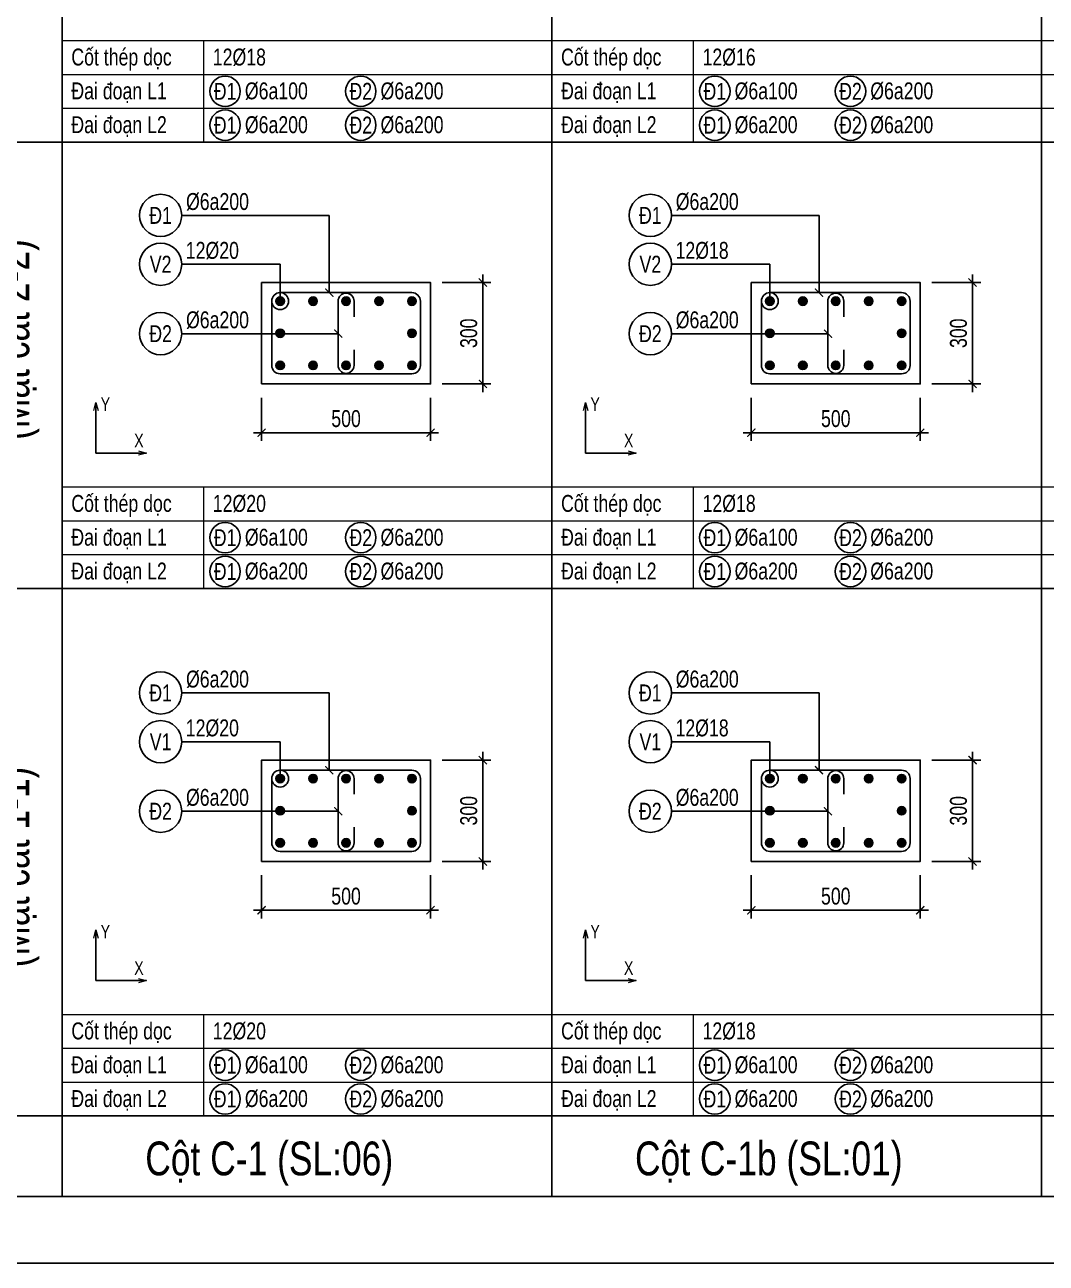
# Model space of a CAD drawing. Extents: x -165145 to 691808, y -202842 to 311040.
# Drawn here: x 344984 to 348007, y -49092 to -45429 of the extents above; entities that cross this region are included whole.
import ezdxf
from ezdxf.enums import TextEntityAlignment as Align

# ---------------------------------------------------------------- set-up
doc = ezdxf.new("R2010")
doc.units = 0
doc.header["$LTSCALE"] = 10
doc.header["$MEASUREMENT"] = 0
doc.layers.get('0').update_dxf_attribs({"linetype": 'CONTINUOUS'})
doc.layers.get('Defpoints').update_dxf_attribs({"color": 5, "linetype": 'CONTINUOUS'})
for name, color, linetype in [('GE_KC_BORDER', 7, 'CONTINUOUS'), ('GE_KC_CHI', 1, 'CONTINUOUS'), ('GE_KC_SNODE', 6, 'CONTINUOUS'), ('GE_KC_STEEL', 6, 'CONTINUOUS'), ('GE_KC_TEXT_BIG', 4, 'CONTINUOUS'), ('GE_KC_TEXT_TK', 4, 'CONTINUOUS')]:
    doc.layers.add(name, color=color, linetype=linetype)
for name, color, linetype, lineweight in [('GE_KC_DIM', 1, 'CONTINUOUS', 20), ('GE_KC_NETMANH', 8, 'CONTINUOUS', 20), ('GE_KC_TEXT', 4, 'CONTINUOUS', 20)]:
    doc.layers.add(name, color=color, linetype=linetype, lineweight=lineweight)
doc.styles.add('GE_KC-Arial', font='arial.ttf', dxfattribs={"width": 0.75})
doc.styles.add('GE_KC_TEXT', font='arial.ttf', dxfattribs={"width": 0.8})
doc.dimstyles.new('GE_KC_DIM20', dxfattribs={"dimscale": 20, "dimtxt": 2.5, "dimasz": 1.2, "dimexe": 1.2, "dimexo": 0, "dimgap": 0.8, "dimtad": 1, "dimdec": 0, "dimzin": 1, "dimdsep": 46, "dimtxsty": 'GE_KC-Arial', "dimblk": 'ARCHTICK', "dimcen": 1.2, "dimdle": 1.2, "dimclrd": 1, "dimclre": 1, "dimclrt": 4, "dimadec": 0, "dimazin": 0, "dimtfac": 1, "dimtdec": 0, "dimtix": 1, "dimtmove": 2, "dimatfit": 3, "dimfxl": 0.15, "dimtvp": 0.833333, "dimtolj": 1, "dimtzin": 0, "dimarcsym": 0})

# ---------------------------------------------------------------- blocks, each defined once
blk = doc.blocks.new('_Open30')
at = {"color": 0, "linetype": 'ByBlock', "lineweight": -2}
for p, q in [((-1, 0.27), (0, 0)), ((0, 0), (-1, -0.27)), ((0, 0), (-1, 0))]:
    blk.add_line(p, q, dxfattribs=at)
blk = doc.blocks.new('TOADO')
at = {"layer": 'GE_KC_BORDER'}
for p in [(0, 150), (150, 0)]:
    blk.add_line(p, (0, 0), dxfattribs=at)
at = {"layer": 'GE_KC_DIM', "xscale": 24, "yscale": 24, "zscale": 24, "rotation": 90}
blk.add_blockref('_Open30', (0, 150), dxfattribs=at)
at = {"layer": 'GE_KC_DIM', "xscale": 24, "yscale": 24, "zscale": 24}
blk.add_blockref('_Open30', (150, 0), dxfattribs=at)
at = {"layer": 'GE_KC_TEXT', "style": 'GE_KC_TEXT', "width": 0.75}
for s, p in [('Y', (14.1, 125)), ('X', (113.3, 17.1))]:
    blk.add_text(s, height=40, dxfattribs=at).set_placement(p)
blk = doc.blocks.new('GE_KC_SNODE_ L1')
at = {"layer": 'GE_KC_SNODE'}
blk.add_hatch(color=0, dxfattribs=at).paths.add_polyline_path([(12.5, 0, 1), (-12.5, 0, 1)])
at = {"layer": 'GE_KC_SNODE', "color": 0}
blk.add_circle((0, 0), 12.5, dxfattribs=at)
blk = doc.blocks.new('_ArchTick')
at = {"color": 0, "linetype": 'ByBlock', "const_width": 0.15}
blk.add_lwpolyline([(-0.5, -0.5), (0.5, 0.5)], dxfattribs=at)
blk = doc.blocks.new('*D1038')
at = {"layer": 'Defpoints', "color": 0, "transparency": 16777216}
for p in [(345684.6, -47944.3), (346184.6, -47944.3), (345684.6, -48047.9)]:
    blk.add_point(p, dxfattribs=at)
at = {"layer": 'GE_KC_DIM', "color": 1, "lineweight": -2, "transparency": 16777216}
for p, q in [((345684.6, -47944.3), (345684.6, -48071.9)), ((346184.6, -47944.3), (346184.6, -48071.9)), ((346208.6, -48047.9), (345660.6, -48047.9))]:
    blk.add_line(p, q, dxfattribs=at)
at = {"layer": 'GE_KC_DIM', "color": 1, "lineweight": -2, "transparency": 16777216, "xscale": 24, "yscale": 24, "zscale": 24, "rotation": 180}
blk.add_blockref('_ArchTick', (345684.6, -48047.9), dxfattribs=at)
at = {"layer": 'GE_KC_DIM', "color": 1, "lineweight": -2, "transparency": 16777216, "xscale": 24, "yscale": 24, "zscale": 24}
blk.add_blockref('_ArchTick', (346184.6, -48047.9), dxfattribs=at)
at = {"layer": 'GE_KC_DIM', "color": 4, "transparency": 16777216, "insert": (345934.6, -48006.4), "char_height": 50, "attachment_point": 5, "style": 'GE_KC-Arial'}
blk.add_mtext('\\A1;500', dxfattribs=at)
blk = doc.blocks.new('*D1039')
at = {"layer": 'Defpoints', "color": 0, "transparency": 16777216}
for p in [(346218.8, -47603.7), (346339.4, -47603.7), (346218.8, -47903.7)]:
    blk.add_point(p, dxfattribs=at)
at = {"layer": 'GE_KC_DIM', "color": 1, "lineweight": -2, "transparency": 16777216}
for p, q in [((346218.8, -47603.7), (346363.4, -47603.7)), ((346339.4, -47927.7), (346339.4, -47579.7)), ((346218.8, -47903.7), (346363.4, -47903.7))]:
    blk.add_line(p, q, dxfattribs=at)
at = {"layer": 'GE_KC_DIM', "color": 1, "lineweight": -2, "transparency": 16777216, "xscale": 24, "yscale": 24, "zscale": 24}
for p, rotation in [((346339.4, -47603.7), 90), ((346339.4, -47903.7), 270)]:
    blk.add_blockref('_ArchTick', p, dxfattribs=dict(at, rotation=rotation))
at = {"layer": 'GE_KC_DIM', "color": 4, "transparency": 16777216, "insert": (346297.8, -47753.7), "char_height": 50, "attachment_point": 5, "rotation": 90, "style": 'GE_KC-Arial'}
blk.add_mtext('\\A1;300', dxfattribs=at)
blk = doc.blocks.new('CT COT-01')
for points in [[(4327.7, 11361.5), (5076.4, 11361.5), (5076.4, 8061.5), (4327.7, 8061.5)], [(4327.7, 8061.5), (5076.4, 8061.5), (5076.4, 4761.5), (4327.7, 4761.5)], [(4327.7, 4761.5), (5076.4, 4761.5), (5076.4, 861.5), (4327.7, 861.5)], [(4327.7, 861.5), (5076.4, 861.5), (5076.4, 264.8), (4327.7, 264.8)]]:
    blk.add_lwpolyline(points, close=True)
at = {"layer": 'GE_KC_TEXT_BIG', "style": 'GE_KC_TEXT', "width": 0.75}
for s, p in [('(Mặt cắt 2-2)', (4833.4, 6601.6)), ('(Mặt cắt 1-1)', (4833.4, 2701.6))]:
    blk.add_text(s, height=250, rotation=90, dxfattribs=at).set_placement(p, align=Align.CENTER)
blk = doc.blocks.new('*D1040')
at = {"layer": 'Defpoints', "color": 0, "transparency": 16777216}
for p in [(345684.6, -46532.1), (346184.6, -46532.1), (345684.6, -46635.7)]:
    blk.add_point(p, dxfattribs=at)
at = {"layer": 'GE_KC_DIM', "color": 1, "lineweight": -2, "transparency": 16777216}
for p, q in [((345684.6, -46532.1), (345684.6, -46659.7)), ((346184.6, -46532.1), (346184.6, -46659.7)), ((346208.6, -46635.7), (345660.6, -46635.7))]:
    blk.add_line(p, q, dxfattribs=at)
at = {"layer": 'GE_KC_DIM', "color": 1, "lineweight": -2, "transparency": 16777216, "xscale": 24, "yscale": 24, "zscale": 24, "rotation": 180}
blk.add_blockref('_ArchTick', (345684.6, -46635.7), dxfattribs=at)
at = {"layer": 'GE_KC_DIM', "color": 1, "lineweight": -2, "transparency": 16777216, "xscale": 24, "yscale": 24, "zscale": 24}
blk.add_blockref('_ArchTick', (346184.6, -46635.7), dxfattribs=at)
at = {"layer": 'GE_KC_DIM', "color": 4, "transparency": 16777216, "insert": (345934.6, -46594.2), "char_height": 50, "attachment_point": 5, "style": 'GE_KC-Arial'}
blk.add_mtext('\\A1;500', dxfattribs=at)
blk = doc.blocks.new('*D1041')
at = {"layer": 'Defpoints', "color": 0, "transparency": 16777216}
for p in [(346218.8, -46191.5), (346339.4, -46191.5), (346218.8, -46491.5)]:
    blk.add_point(p, dxfattribs=at)
at = {"layer": 'GE_KC_DIM', "color": 1, "lineweight": -2, "transparency": 16777216}
for p, q in [((346339.4, -46515.5), (346339.4, -46167.5)), ((346218.8, -46191.5), (346363.4, -46191.5)), ((346218.8, -46491.5), (346363.4, -46491.5))]:
    blk.add_line(p, q, dxfattribs=at)
at = {"layer": 'GE_KC_DIM', "color": 1, "lineweight": -2, "transparency": 16777216, "xscale": 24, "yscale": 24, "zscale": 24}
for p, rotation in [((346339.4, -46191.5), 90), ((346339.4, -46491.5), 270)]:
    blk.add_blockref('_ArchTick', p, dxfattribs=dict(at, rotation=rotation))
at = {"layer": 'GE_KC_DIM', "color": 4, "transparency": 16777216, "insert": (346297.8, -46341.5), "char_height": 50, "attachment_point": 5, "rotation": 90, "style": 'GE_KC-Arial'}
blk.add_mtext('\\A1;300', dxfattribs=at)
blk = doc.blocks.new('*D1243')
at = {"layer": 'Defpoints', "color": 0, "transparency": 16777216}
for p in [(347133.9, -47944.3), (347633.9, -47944.3), (347133.9, -48047.9)]:
    blk.add_point(p, dxfattribs=at)
at = {"layer": 'GE_KC_DIM', "color": 1, "lineweight": -2, "transparency": 16777216}
for p, q in [((347133.9, -47944.3), (347133.9, -48071.9)), ((347633.9, -47944.3), (347633.9, -48071.9)), ((347657.9, -48047.9), (347109.9, -48047.9))]:
    blk.add_line(p, q, dxfattribs=at)
at = {"layer": 'GE_KC_DIM', "color": 1, "lineweight": -2, "transparency": 16777216, "xscale": 24, "yscale": 24, "zscale": 24, "rotation": 180}
blk.add_blockref('_ArchTick', (347133.9, -48047.9), dxfattribs=at)
at = {"layer": 'GE_KC_DIM', "color": 1, "lineweight": -2, "transparency": 16777216, "xscale": 24, "yscale": 24, "zscale": 24}
blk.add_blockref('_ArchTick', (347633.9, -48047.9), dxfattribs=at)
at = {"layer": 'GE_KC_DIM', "color": 4, "transparency": 16777216, "insert": (347383.9, -48006.4), "char_height": 50, "attachment_point": 5, "style": 'GE_KC-Arial'}
blk.add_mtext('\\A1;500', dxfattribs=at)
blk = doc.blocks.new('*D1244')
at = {"layer": 'Defpoints', "color": 0, "transparency": 16777216}
for p in [(347668.1, -47603.7), (347788.7, -47603.7), (347668.1, -47903.7)]:
    blk.add_point(p, dxfattribs=at)
at = {"layer": 'GE_KC_DIM', "color": 1, "lineweight": -2, "transparency": 16777216}
for p, q in [((347668.1, -47603.7), (347812.7, -47603.7)), ((347788.7, -47927.7), (347788.7, -47579.7)), ((347668.1, -47903.7), (347812.7, -47903.7))]:
    blk.add_line(p, q, dxfattribs=at)
at = {"layer": 'GE_KC_DIM', "color": 1, "lineweight": -2, "transparency": 16777216, "xscale": 24, "yscale": 24, "zscale": 24}
for p, rotation in [((347788.7, -47603.7), 90), ((347788.7, -47903.7), 270)]:
    blk.add_blockref('_ArchTick', p, dxfattribs=dict(at, rotation=rotation))
at = {"layer": 'GE_KC_DIM', "color": 4, "transparency": 16777216, "insert": (347747.1, -47753.7), "char_height": 50, "attachment_point": 5, "rotation": 90, "style": 'GE_KC-Arial'}
blk.add_mtext('\\A1;300', dxfattribs=at)
blk = doc.blocks.new('*D1245')
at = {"layer": 'Defpoints', "color": 0, "transparency": 16777216}
for p in [(347133.9, -46532.1), (347633.9, -46532.1), (347133.9, -46635.7)]:
    blk.add_point(p, dxfattribs=at)
at = {"layer": 'GE_KC_DIM', "color": 1, "lineweight": -2, "transparency": 16777216}
for p, q in [((347133.9, -46532.1), (347133.9, -46659.7)), ((347633.9, -46532.1), (347633.9, -46659.7)), ((347657.9, -46635.7), (347109.9, -46635.7))]:
    blk.add_line(p, q, dxfattribs=at)
at = {"layer": 'GE_KC_DIM', "color": 1, "lineweight": -2, "transparency": 16777216, "xscale": 24, "yscale": 24, "zscale": 24, "rotation": 180}
blk.add_blockref('_ArchTick', (347133.9, -46635.7), dxfattribs=at)
at = {"layer": 'GE_KC_DIM', "color": 1, "lineweight": -2, "transparency": 16777216, "xscale": 24, "yscale": 24, "zscale": 24}
blk.add_blockref('_ArchTick', (347633.9, -46635.7), dxfattribs=at)
at = {"layer": 'GE_KC_DIM', "color": 4, "transparency": 16777216, "insert": (347383.9, -46594.2), "char_height": 50, "attachment_point": 5, "style": 'GE_KC-Arial'}
blk.add_mtext('\\A1;500', dxfattribs=at)
blk = doc.blocks.new('*D1246')
at = {"layer": 'Defpoints', "color": 0, "transparency": 16777216}
for p in [(347668.1, -46191.5), (347788.7, -46191.5), (347668.1, -46491.5)]:
    blk.add_point(p, dxfattribs=at)
at = {"layer": 'GE_KC_DIM', "color": 1, "lineweight": -2, "transparency": 16777216}
for p, q in [((347788.7, -46515.5), (347788.7, -46167.5)), ((347668.1, -46191.5), (347812.7, -46191.5)), ((347668.1, -46491.5), (347812.7, -46491.5))]:
    blk.add_line(p, q, dxfattribs=at)
at = {"layer": 'GE_KC_DIM', "color": 1, "lineweight": -2, "transparency": 16777216, "xscale": 24, "yscale": 24, "zscale": 24}
for p, rotation in [((347788.7, -46191.5), 90), ((347788.7, -46491.5), 270)]:
    blk.add_blockref('_ArchTick', p, dxfattribs=dict(at, rotation=rotation))
at = {"layer": 'GE_KC_DIM', "color": 4, "transparency": 16777216, "insert": (347747.1, -46341.5), "char_height": 50, "attachment_point": 5, "rotation": 90, "style": 'GE_KC-Arial'}
blk.add_mtext('\\A1;300', dxfattribs=at)

msp = doc.modelspace()

# ---------------------------------------------------------------- linework, layer by layer
for points in [[(345094.34807, -44456.02535), (346543.65346, -44456.02535), (346543.65346, -45776.02535), (345094.34807, -45776.02535)], [(346543.65346, -44456.02535), (347992.95885, -44456.02535), (347992.95885, -45776.02535), (346543.65346, -45776.02535)], [(347992.95885, -44456.02535), (349442.26424, -44456.02535), (349442.26424, -45776.02535), (347992.95885, -45776.02535)], [(345094.34807, -45776.02535), (346543.65346, -45776.02535), (346543.65346, -47096.02535), (345094.34807, -47096.02535)], [(346543.65346, -45776.02535), (347992.95885, -45776.02535), (347992.95885, -47096.02535), (346543.65346, -47096.02535)], [(347992.95885, -45776.02535), (349442.26424, -45776.02535), (349442.26424, -47096.02535), (347992.95885, -47096.02535)], [(345094.34807, -47096.02535), (346543.65346, -47096.02535), (346543.65346, -48656.02535), (345094.34807, -48656.02535)], [(346543.65346, -47096.02535), (347992.95885, -47096.02535), (347992.95885, -48656.02535), (346543.65346, -48656.02535)], [(347992.95885, -47096.02535), (349442.26424, -47096.02535), (349442.26424, -48656.02535), (347992.95885, -48656.02535)], [(345094.34807, -48656.02535), (346543.65346, -48656.02535), (346543.65346, -48894.71788), (345094.34807, -48894.71788)], [(346543.65346, -48656.02535), (347992.95885, -48656.02535), (347992.95885, -48894.71788), (346543.65346, -48894.71788)], [(347992.95885, -48656.02535), (349442.26424, -48656.02535), (349442.26424, -48894.71788), (347992.95885, -48894.71788)]]:
    msp.add_lwpolyline(points, close=True)
at = {"layer": 'Defpoints'}
msp.add_lwpolyline([(342822.50782, -41557.97767), (351878.75782, -41557.97767), (351878.75782, -49091.72767), (342822.50782, -49091.72767)], close=True, dxfattribs=at)
at = {"layer": 'GE_KC_BORDER'}
for points in [[(345684.56807, -46491.45725), (346184.56807, -46491.45725), (346184.56807, -46191.45725), (345684.56807, -46191.45725)], [(347133.87346, -46491.45725), (347633.87346, -46491.45725), (347633.87346, -46191.45725), (347133.87346, -46191.45725)], [(345684.56807, -47903.65166), (346184.56807, -47903.65166), (346184.56807, -47603.65166), (345684.56807, -47603.65166)], [(347133.87346, -47903.65166), (347633.87346, -47903.65166), (347633.87346, -47603.65166), (347133.87346, -47603.65166)]]:
    msp.add_lwpolyline(points, close=True, dxfattribs=at)
at = {"layer": 'GE_KC_CHI'}
for p, q in [((345448.32115, -46137.39701), (345739.56807, -46137.39701)), ((345739.56807, -46246.45725), (345739.56807, -46137.39701)), ((346897.62654, -46137.39701), (347188.87346, -46137.39701)), ((347188.87346, -46246.45725), (347188.87346, -46137.39701)), ((345911.62387, -46342.80435), (345448.96571, -46342.80435)), ((347360.92926, -46342.80435), (346898.2711, -46342.80435)), ((345448.32115, -47549.59141), (345739.56807, -47549.59141)), ((345739.56807, -47658.65166), (345739.56807, -47549.59141)), ((346897.62654, -47549.59141), (347188.87346, -47549.59141)), ((347188.87346, -47658.65166), (347188.87346, -47549.59141)), ((345911.62387, -47754.99876), (345448.96571, -47754.99876)), ((347360.92926, -47754.99876), (346898.2711, -47754.99876))]:
    msp.add_line(p, q, dxfattribs=at)
for centre in [(345739.56807, -46246.45725), (347188.87346, -46246.45725), (345739.56807, -47658.65166), (347188.87346, -47658.65166)]:
    msp.add_circle(centre, 25, dxfattribs=at)
at = {"layer": 'GE_KC_NETMANH', "color": 8}
for p, q in [((345094.34807, -45476.02535), (346543.65346, -45476.02535)), ((345513.00475, -45476.02535), (345513.00475, -45776.02535)), ((346543.65346, -45476.02535), (347992.95885, -45476.02535)), ((346962.31014, -45476.02535), (346962.31014, -45776.02535)), ((347992.95885, -45476.02535), (349442.26424, -45476.02535)), ((345094.34807, -45576.02535), (346543.65346, -45576.02535)), ((346543.65346, -45576.02535), (347992.95885, -45576.02535)), ((347992.95885, -45576.02535), (349442.26424, -45576.02535)), ((345094.34807, -45676.02535), (346543.65346, -45676.02535)), ((346543.65346, -45676.02535), (347992.95885, -45676.02535)), ((347992.95885, -45676.02535), (349442.26424, -45676.02535)), ((345094.34807, -46796.02535), (346543.65346, -46796.02535)), ((345513.00475, -46796.02535), (345513.00475, -47096.02535)), ((346543.65346, -46796.02535), (347992.95885, -46796.02535)), ((346962.31014, -46796.02535), (346962.31014, -47096.02535)), ((347992.95885, -46796.02535), (349442.26424, -46796.02535)), ((345094.34807, -46896.02535), (346543.65346, -46896.02535)), ((346543.65346, -46896.02535), (347992.95885, -46896.02535)), ((347992.95885, -46896.02535), (349442.26424, -46896.02535)), ((345094.34807, -46996.02535), (346543.65346, -46996.02535)), ((346543.65346, -46996.02535), (347992.95885, -46996.02535)), ((347992.95885, -46996.02535), (349442.26424, -46996.02535)), ((345094.34807, -48356.02535), (346543.65346, -48356.02535)), ((345513.00475, -48356.02535), (345513.00475, -48656.02535)), ((345513.00475, -48356.02535), (345513.00475, -48656.02535)), ((346543.65346, -48356.02535), (347992.95885, -48356.02535)), ((346962.31014, -48356.02535), (346962.31014, -48656.02535)), ((346962.31014, -48356.02535), (346962.31014, -48656.02535)), ((347992.95885, -48356.02535), (349442.26424, -48356.02535)), ((345094.34807, -48456.02535), (346543.65346, -48456.02535)), ((346543.65346, -48456.02535), (347992.95885, -48456.02535)), ((347992.95885, -48456.02535), (349442.26424, -48456.02535)), ((345094.34807, -48556.02535), (346543.65346, -48556.02535)), ((346543.65346, -48556.02535), (347992.95885, -48556.02535)), ((347992.95885, -48556.02535), (349442.26424, -48556.02535))]:
    msp.add_line(p, q, dxfattribs=at)
at = {"layer": 'GE_KC_STEEL'}
for points in [[(345739.56807, -46461.45725), (346129.56807, -46461.45725, 0.4142135624), (346154.56807, -46436.45725), (346154.56807, -46246.45725, 0.4142135624), (346129.56807, -46221.45725), (345739.56807, -46221.45725, 0.4142135624), (345714.56807, -46246.45725), (345714.56807, -46436.45725, 0.4142135624)], [(347188.87346, -46461.45725), (347578.87346, -46461.45725, 0.4142135624), (347603.87346, -46436.45725), (347603.87346, -46246.45725, 0.4142135624), (347578.87346, -46221.45725), (347188.87346, -46221.45725, 0.4142135624), (347163.87346, -46246.45725), (347163.87346, -46436.45725, 0.4142135624)], [(345739.56807, -47873.65166), (346129.56807, -47873.65166, 0.4142135624), (346154.56807, -47848.65166), (346154.56807, -47658.65166, 0.4142135624), (346129.56807, -47633.65166), (345739.56807, -47633.65166, 0.4142135624), (345714.56807, -47658.65166), (345714.56807, -47848.65166, 0.4142135624)], [(347188.87346, -47873.65166), (347578.87346, -47873.65166, 0.4142135624), (347603.87346, -47848.65166), (347603.87346, -47658.65166, 0.4142135624), (347578.87346, -47633.65166), (347188.87346, -47633.65166, 0.4142135624), (347163.87346, -47658.65166), (347163.87346, -47848.65166, 0.4142135624)]]:
    msp.add_lwpolyline(points, format="xyb", close=True, dxfattribs=at)
for points in [[(345958.15683, -46292.64919), (345958.15683, -46246.45725, 1), (345910.97932, -46246.45725), (345910.97932, -46436.45725, 1), (345958.15683, -46436.45725), (345958.15683, -46390.26531)], [(347407.46222, -46292.64919), (347407.46222, -46246.45725, 1), (347360.28471, -46246.45725), (347360.28471, -46436.45725, 1), (347407.46222, -46436.45725), (347407.46222, -46390.26531)], [(345958.15683, -47704.8436), (345958.15683, -47658.65166, 1), (345910.97932, -47658.65166), (345910.97932, -47848.65166, 1), (345958.15683, -47848.65166), (345958.15683, -47802.45971)], [(347407.46222, -47704.8436), (347407.46222, -47658.65166, 1), (347360.28471, -47658.65166), (347360.28471, -47848.65166, 1), (347407.46222, -47848.65166), (347407.46222, -47802.45971)]]:
    msp.add_lwpolyline(points, format="xyb", dxfattribs=at)
at = {"layer": 'GE_KC_TEXT_TK', "color": 1}
for centre, radius in [((345576.60822, -45626.02535), 45), ((345978.07672, -45626.02535), 45), ((347025.91361, -45626.02535), 45), ((347427.38211, -45626.02535), 45), ((345576.60822, -45726.02535), 45), ((345978.07672, -45726.02535), 45), ((347025.91361, -45726.02535), 45), ((347427.38211, -45726.02535), 45), ((345385.82115, -45992.93133), 62.5), ((346835.12654, -45992.93133), 62.5), ((345385.82115, -46137.39701), 62.5), ((346835.12654, -46137.39701), 62.5), ((345385.82115, -46342.80435), 62.5), ((346835.12654, -46342.80435), 62.5), ((345576.60822, -46946.02535), 45), ((345978.07672, -46946.02535), 45), ((347025.91361, -46946.02535), 45), ((347427.38211, -46946.02535), 45), ((345576.60822, -47046.02535), 45), ((345978.07672, -47046.02535), 45), ((347025.91361, -47046.02535), 45), ((347427.38211, -47046.02535), 45), ((345385.82115, -47405.12573), 62.5), ((346835.12654, -47405.12573), 62.5), ((345385.82115, -47549.59141), 62.5), ((346835.12654, -47549.59141), 62.5), ((345385.82115, -47754.99876), 62.5), ((346835.12654, -47754.99876), 62.5), ((345576.60822, -48506.02535), 45), ((345978.07672, -48506.02535), 45), ((347025.91361, -48506.02535), 45), ((347427.38211, -48506.02535), 45), ((345576.60822, -48606.02535), 45), ((345978.07672, -48606.02535), 45), ((347025.91361, -48606.02535), 45), ((347427.38211, -48606.02535), 45)]:
    msp.add_circle(centre, radius, dxfattribs=at)

# ---------------------------------------------------------------- block references
at = {"layer": 'GE_KC_BORDER', "xscale": 0.4, "yscale": 0.4, "zscale": 0.4}
msp.add_blockref('CT COT-01', (343063.76927, -49000.64327), dxfattribs=at)
at = {"layer": 'GE_KC_BORDER'}
for p in [(345194.34807, -46696.02535), (346643.65346, -46696.02535), (345194.34807, -48256.02535), (346643.65346, -48256.02535)]:
    msp.add_blockref('TOADO', p, dxfattribs=at)
at = {"layer": 'GE_KC_CHI', "xscale": 23.6250000000001, "yscale": 23.6250000000001, "zscale": 23.6250000000001, "rotation": 90}
for p in [(345911.62387, -46342.80435), (347360.92926, -46342.80435), (345911.62387, -47754.99876), (347360.92926, -47754.99876)]:
    msp.add_blockref('_ArchTick', p, dxfattribs=at)
at = {"layer": 'GE_KC_SNODE', "xscale": -1}
for p in [(345739.56807, -46246.45725), (345837.06807, -46246.45725), (347188.87346, -46246.45725), (347286.37346, -46246.45725), (345739.56807, -47658.65166), (345837.06807, -47658.65166), (347188.87346, -47658.65166), (347286.37346, -47658.65166)]:
    msp.add_blockref('GE_KC_SNODE_ L1', p, dxfattribs=at)
at = {"layer": 'GE_KC_SNODE'}
for p in [(345934.56807, -46246.45725), (346032.06807, -46246.45725), (346129.56807, -46246.45725), (347383.87346, -46246.45725), (347481.37346, -46246.45725), (347578.87346, -46246.45725), (345934.56807, -47658.65166), (346032.06807, -47658.65166), (346129.56807, -47658.65166), (347383.87346, -47658.65166), (347481.37346, -47658.65166), (347578.87346, -47658.65166)]:
    msp.add_blockref('GE_KC_SNODE_ L1', p, dxfattribs=at)
at = {"layer": 'GE_KC_SNODE', "rotation": 180}
for p in [(345739.56807, -46341.45725), (347188.87346, -46341.45725), (345739.56807, -46436.45725), (345837.06807, -46436.45725), (347188.87346, -46436.45725), (347286.37346, -46436.45725), (345739.56807, -47753.65166), (347188.87346, -47753.65166), (345739.56807, -47848.65166), (345837.06807, -47848.65166), (347188.87346, -47848.65166), (347286.37346, -47848.65166)]:
    msp.add_blockref('GE_KC_SNODE_ L1', p, dxfattribs=at)
at = {"layer": 'GE_KC_SNODE', "xscale": -1, "rotation": 180}
for p in [(346129.56807, -46341.45725), (347578.87346, -46341.45725), (345934.56807, -46436.45725), (346032.06807, -46436.45725), (346129.56807, -46436.45725), (347383.87346, -46436.45725), (347481.37346, -46436.45725), (347578.87346, -46436.45725), (346129.56807, -47753.65166), (347578.87346, -47753.65166), (345934.56807, -47848.65166), (346032.06807, -47848.65166), (346129.56807, -47848.65166), (347383.87346, -47848.65166), (347481.37346, -47848.65166), (347578.87346, -47848.65166)]:
    msp.add_blockref('GE_KC_SNODE_ L1', p, dxfattribs=at)

# ---------------------------------------------------------------- texts
at = {"layer": 'GE_KC_TEXT', "style": 'GE_KC_TEXT', "width": 0.75}
for s, p in [('Cốt thép dọc', (345121.60766, -45524.68854)), ('12%%C18', (345540.26434, -45524.68854)), ('Cốt thép dọc', (346570.91305, -45524.68854)), ('12%%C16', (346989.56973, -45524.68854)), ('Đai đoạn L1', (345121.60766, -45624.68854)), ('%%C6a100', (345635.17861, -45624.68854)), ('%%C6a200', (346036.64711, -45624.68854)), ('Đai đoạn L1', (346570.91305, -45624.68854)), ('%%C6a100', (347084.484, -45624.68854)), ('%%C6a200', (347485.95249, -45624.68854)), ('Đai đoạn L2', (345121.60766, -45724.68854)), ('%%C6a200', (345635.17861, -45724.68854)), ('%%C6a200', (346036.64711, -45724.68854)), ('Đai đoạn L2', (346570.91305, -45724.68854)), ('%%C6a200', (347084.484, -45724.68854)), ('%%C6a200', (347485.95249, -45724.68854)), ('Cốt thép dọc', (345121.60766, -46844.68854)), ('12%%C20', (345540.26434, -46844.68854)), ('Cốt thép dọc', (346570.91305, -46844.68854)), ('12%%C18', (346989.56973, -46844.68854)), ('Đai đoạn L1', (345121.60766, -46944.68854)), ('%%C6a100', (345635.17861, -46944.68854)), ('%%C6a200', (346036.64711, -46944.68854)), ('Đai đoạn L1', (346570.91305, -46944.68854)), ('%%C6a100', (347084.484, -46944.68854)), ('%%C6a200', (347485.95249, -46944.68854)), ('Đai đoạn L2', (345121.60766, -47044.68854)), ('%%C6a200', (345635.17861, -47044.68854)), ('%%C6a200', (346036.64711, -47044.68854)), ('Đai đoạn L2', (346570.91305, -47044.68854)), ('%%C6a200', (347084.484, -47044.68854)), ('%%C6a200', (347485.95249, -47044.68854)), ('Cốt thép dọc', (345121.60766, -48404.68854)), ('12%%C20', (345540.26434, -48404.68854)), ('Cốt thép dọc', (346570.91305, -48404.68854)), ('12%%C18', (346989.56973, -48404.68854)), ('Đai đoạn L1', (345121.60766, -48504.68854)), ('%%C6a100', (345635.17861, -48504.68854)), ('%%C6a200', (346036.64711, -48504.68854)), ('Đai đoạn L1', (346570.91305, -48504.68854)), ('%%C6a100', (347084.484, -48504.68854)), ('%%C6a200', (347485.95249, -48504.68854)), ('Đai đoạn L2', (345121.60766, -48604.68854)), ('%%C6a200', (345635.17861, -48604.68854)), ('%%C6a200', (346036.64711, -48604.68854)), ('Đai đoạn L2', (346570.91305, -48604.68854)), ('%%C6a200', (347084.484, -48604.68854)), ('%%C6a200', (347485.95249, -48604.68854))]:
    msp.add_text(s, height=50, dxfattribs=at).set_placement(p, align=Align.MIDDLE_LEFT)
for s, p in [('%%C6a200', (345460.96571, -45976.93133)), ('%%C6a200', (346910.2711, -45976.93133)), ('12%%C20', (345460.32115, -46121.39701)), ('12%%C18', (346909.62654, -46121.39701)), ('%%C6a200', (345460.96571, -46326.80435)), ('%%C6a200', (346910.2711, -46326.80435)), ('%%C6a200', (345460.96571, -47389.12573)), ('%%C6a200', (346910.2711, -47389.12573)), ('12%%C20', (345460.32115, -47533.59141)), ('12%%C18', (346909.62654, -47533.59141)), ('%%C6a200', (345460.96571, -47738.99876)), ('%%C6a200', (346910.2711, -47738.99876))]:
    msp.add_text(s, height=50, dxfattribs=at).set_placement(p)
at = {"layer": 'GE_KC_TEXT_BIG', "style": 'GE_KC_TEXT', "width": 0.75}
for s, p in [('Cột C-1 (SL:06) ', (345340.47175, -48831.85213)), ('Cột C-1b (SL:01) ', (346789.77714, -48831.85213))]:
    msp.add_text(s, height=100, dxfattribs=at).set_placement(p)
at = {"layer": 'GE_KC_TEXT_TK', "style": 'GE_KC_TEXT', "width": 0.75}
for s, p in [('Đ1', (345576.60822, -45626.02535)), ('Đ2', (345978.07672, -45626.02535)), ('Đ1', (347025.91361, -45626.02535)), ('Đ2', (347427.38211, -45626.02535)), ('Đ1', (345576.60822, -45726.02535)), ('Đ2', (345978.07672, -45726.02535)), ('Đ1', (347025.91361, -45726.02535)), ('Đ2', (347427.38211, -45726.02535)), ('Đ1', (345385.82115, -45992.93133)), ('Đ1', (346835.12654, -45992.93133)), ('V2', (345385.82115, -46137.39701)), ('V2', (346835.12654, -46137.39701)), ('Đ2', (345385.82115, -46342.80435)), ('Đ2', (346835.12654, -46342.80435)), ('Đ1', (345576.60822, -46946.02535)), ('Đ2', (345978.07672, -46946.02535)), ('Đ1', (347025.91361, -46946.02535)), ('Đ2', (347427.38211, -46946.02535)), ('Đ1', (345576.60822, -47046.02535)), ('Đ2', (345978.07672, -47046.02535)), ('Đ1', (347025.91361, -47046.02535)), ('Đ2', (347427.38211, -47046.02535)), ('Đ1', (345385.82115, -47405.12573)), ('Đ1', (346835.12654, -47405.12573)), ('V1', (345385.82115, -47549.59141)), ('V1', (346835.12654, -47549.59141)), ('Đ2', (345385.82115, -47754.99876)), ('Đ2', (346835.12654, -47754.99876)), ('Đ1', (345576.60822, -48506.02535)), ('Đ2', (345978.07672, -48506.02535)), ('Đ1', (347025.91361, -48506.02535)), ('Đ2', (347427.38211, -48506.02535)), ('Đ1', (345576.60822, -48606.02535)), ('Đ2', (345978.07672, -48606.02535)), ('Đ1', (347025.91361, -48606.02535)), ('Đ2', (347427.38211, -48606.02535))]:
    msp.add_text(s, height=50, dxfattribs=at).set_placement(p, align=Align.MIDDLE_CENTER)

# ---------------------------------------------------------------- dimensions: what is measured, and where the dimension line sits
at = {"layer": 'GE_KC_DIM'}
for base, p1, p2, picture, middle in [((346339.37493, -46191.45725), (346218.79636, -46491.45725), (346218.79636, -46191.45725), '*D1041', (346297.82923, -46341.45725)), ((347788.68032, -46191.45725), (347668.10175, -46491.45725), (347668.10175, -46191.45725), '*D1246', (347747.13462, -46341.45725)), ((346339.37493, -47603.65166), (346218.79636, -47903.65166), (346218.79636, -47603.65166), '*D1039', (346297.82923, -47753.65166)), ((347788.68032, -47603.65166), (347668.10175, -47903.65166), (347668.10175, -47603.65166), '*D1244', (347747.13462, -47753.65166))]:
    dim = msp.add_linear_dim(base=base, p1=p1, p2=p2, angle=90, dimstyle='GE_KC_DIM20', dxfattribs=at)
    dim.commit()
    dim.dimension.update_dxf_attribs({"geometry": picture, "text_midpoint": middle})
for base, p1, p2, picture, middle in [((345684.56807, -46635.7023), (346184.56807, -46532.10926), (345684.56807, -46532.10926), '*D1040', (345934.56807, -46594.17365)), ((347133.87346, -46635.7023), (347633.87346, -46532.10926), (347133.87346, -46532.10926), '*D1245', (347383.87346, -46594.17365)), ((345684.56807, -48047.89671), (346184.56807, -47944.30367), (345684.56807, -47944.30367), '*D1038', (345934.56807, -48006.36806)), ((347133.87346, -48047.89671), (347633.87346, -47944.30367), (347133.87346, -47944.30367), '*D1243', (347383.87346, -48006.36806))]:
    dim = msp.add_linear_dim(base=base, p1=p1, p2=p2, dimstyle='GE_KC_DIM20', dxfattribs=at)
    dim.commit()
    dim.dimension.update_dxf_attribs({"geometry": picture, "text_midpoint": middle})

# ---------------------------------------------------------------- leaders
for points in [[(345885.03294, -46221.45725), (345885.03294, -45992.93133), (345448.96571, -45992.93133)], [(347334.33833, -46221.45725), (347334.33833, -45992.93133), (346898.2711, -45992.93133)], [(345885.03294, -47633.65166), (345885.03294, -47405.12573), (345448.96571, -47405.12573)], [(347334.33833, -47633.65166), (347334.33833, -47405.12573), (346898.2711, -47405.12573)]]:
    msp.add_leader(points, dimstyle='GE_KC_DIM20', override={"dimldrblk": 'ArchTick'}, dxfattribs=at)

doc.saveas('drawing.dxf')
